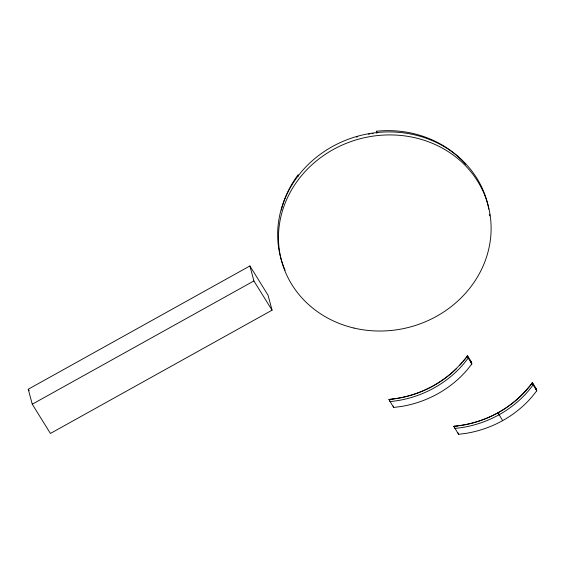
<?xml version="1.0" encoding="UTF-8"?>
<svg xmlns="http://www.w3.org/2000/svg" width="565" height="565" viewBox="0 0 565 565"><rect width="100%" height="100%" fill="white"/><g stroke="black" fill="none" stroke-linecap="round" stroke-linejoin="round"><path stroke-width="0.85" d="M393.042 399.024L388.911 399.462L393.628 407.478L401.242 406.489A103.19 93.974 -15 0 0 467.234 369.785L471.853 363.966L471.252 361.72L467.622 355.872L462.347 361.995A101.305 92.257 -15 0 1 396.708 398.502L392.251 399.067M457.417 425.939L453.808 426.307L458.526 434.323L466.139 433.334A103.176 93.967 -15 0 0 532.131 396.637L536.75 390.818L536.15 388.565L532.52 382.717L527.244 388.84A101.297 92.243 -15 0 1 461.605 425.346L457.149 425.918M471.252 361.72L470.694 362.462M536.15 388.565L535.592 389.306M531.686 383.833L532.52 382.717L533.12 384.97L536.75 390.818M531.121 384.567L531.404 384.2M465.652 358.45L467.622 355.872L468.223 358.118L471.853 363.966M530.839 384.935L529.97 386.029M465.362 358.817L463.9 360.618M529.391 386.75L529.68 386.389M528.798 387.47L529.094 387.11M463.3 361.332L463.604 360.979M528.501 387.823L527.894 388.536A103.176 93.967 -15 0 1 461.902 425.24L457.629 425.855M28.25 389.236L249.892 265.96L268.043 295.205L272.062 310.178L50.412 433.454L32.262 404.208L28.25 389.236L29.182 390.733M32.262 404.208L253.904 280.932L249.892 265.96M467.071 355.964L468.223 358.118L463.604 363.938A103.19 93.974 -15 0 1 397.612 400.642L389.998 401.63L389.391 399.377L388.875 399.469M531.969 382.816L533.12 384.97L528.501 390.789A103.176 93.967 -15 0 1 462.509 427.486L454.896 428.475L454.288 426.222M453.737 426.321L456.894 426.003M372.18 133.637L373.14 133.51M393.205 398.947L397.011 398.389A103.19 93.974 -15 0 0 456.336 368.776M391.997 399.151L389.37 399.427M465.609 164.309A105.069 95.683 -15 0 0 376.375 131.25L377.046 132.33M499.008 414.781L498.408 412.535L497.963 412.796L502.638 420.635M253.904 280.932L272.062 310.178M458.123 432.825L458.526 434.323M376.375 131.25L376.94 133.354M393.226 405.974L393.628 407.478M298.525 176.16L298.151 174.762A105.069 95.683 -15 0 0 281.321 210.039M285.078 270.204A106.94 97.392 -15 0 1 355.484 136.843A106.94 97.392 -15 0 1 488.838 209.184M489.615 214.234A106.94 97.392 -15 0 1 489.806 215.851M356.402 137.055A103.035 93.832 -15 0 1 357.603 136.709M368.557 134.216A103.035 93.832 -15 0 1 369.785 134.004M462.205 362.603A103.19 93.974 -15 0 1 459.755 365.301M353.951 328.046A106.94 97.392 -15 0 0 488.33 206.232A106.94 97.392 -15 0 0 312.078 164.641A106.94 97.392 -15 0 0 353.951 328.046"/></g></svg>
